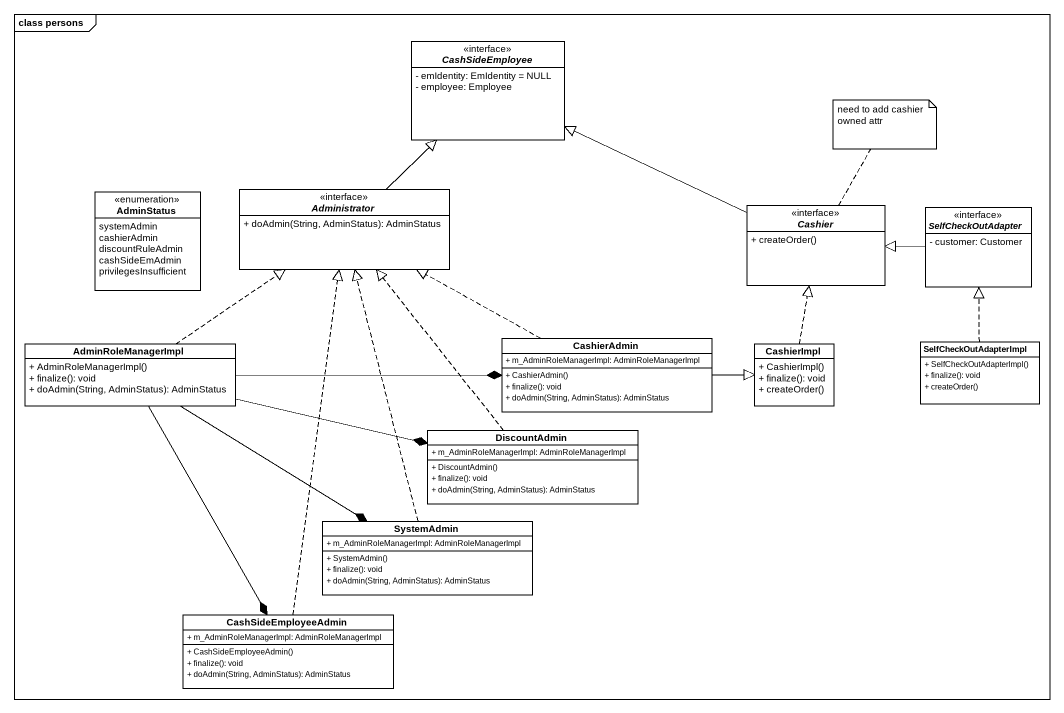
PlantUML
@startuml
mainframe class persons
hide circle
hide empty members
skinparam classAttributeIconSize 0
interface CashSideEmployee <<interface>> {
  - emIdentity: EmIdentity = NULL
  - employee: Employee
}
enum AdminStatus {
  systemAdmin
  cashierAdmin
  discountRuleAdmin
  cashSideEmAdmin
  privilegesInsufficient
}
interface Administrator <<interface>> {
  + doAdmin(String, AdminStatus): AdminStatus
}
interface Cashier <<interface>> {
  + createOrder()
}
interface SelfCheckOutAdapter <<interface>> {
  - customer: Customer
}
class AdminRoleManagerImpl {
  + AdminRoleManagerImpl()
  + finalize(): void
  + doAdmin(String, AdminStatus): AdminStatus
}
class CashierAdmin {
  + m_AdminRoleManagerImpl: AdminRoleManagerImpl
  + CashierAdmin()
  + finalize(): void
  + doAdmin(String, AdminStatus): AdminStatus
}
class CashierImpl {
  + CashierImpl()
  + finalize(): void
  + createOrder()
}
class SelfCheckOutAdapterImpl {
  + SelfCheckOutAdapterImpl()
  + finalize(): void
  + createOrder()
}
class DiscountAdmin {
  + m_AdminRoleManagerImpl: AdminRoleManagerImpl
  + DiscountAdmin()
  + finalize(): void
  + doAdmin(String, AdminStatus): AdminStatus
}
class SystemAdmin {
  + m_AdminRoleManagerImpl: AdminRoleManagerImpl
  + SystemAdmin()
  + finalize(): void
  + doAdmin(String, AdminStatus): AdminStatus
}
class CashSideEmployeeAdmin {
  + m_AdminRoleManagerImpl: AdminRoleManagerImpl
  + CashSideEmployeeAdmin()
  + finalize(): void
  + doAdmin(String, AdminStatus): AdminStatus
}
Administrator -up-|> CashSideEmployee
Cashier -left-|> CashSideEmployee
SelfCheckOutAdapter -left-|> Cashier
AdminRoleManagerImpl .up.|> Administrator
AdminRoleManagerImpl -right-* CashierAdmin
AdminRoleManagerImpl -right-* DiscountAdmin
AdminRoleManagerImpl --* SystemAdmin
AdminRoleManagerImpl --* CashSideEmployeeAdmin
CashierAdmin .left.|> Administrator
CashierAdmin -right-|> CashierImpl
CashierImpl .up.|> Cashier
SelfCheckOutAdapterImpl .up.|> SelfCheckOutAdapter
DiscountAdmin .up.|> Administrator
SystemAdmin .up.|> Administrator
CashSideEmployeeAdmin .up.|> Administrator
note top of Cashier : need to add cashier owned attr
@enduml
